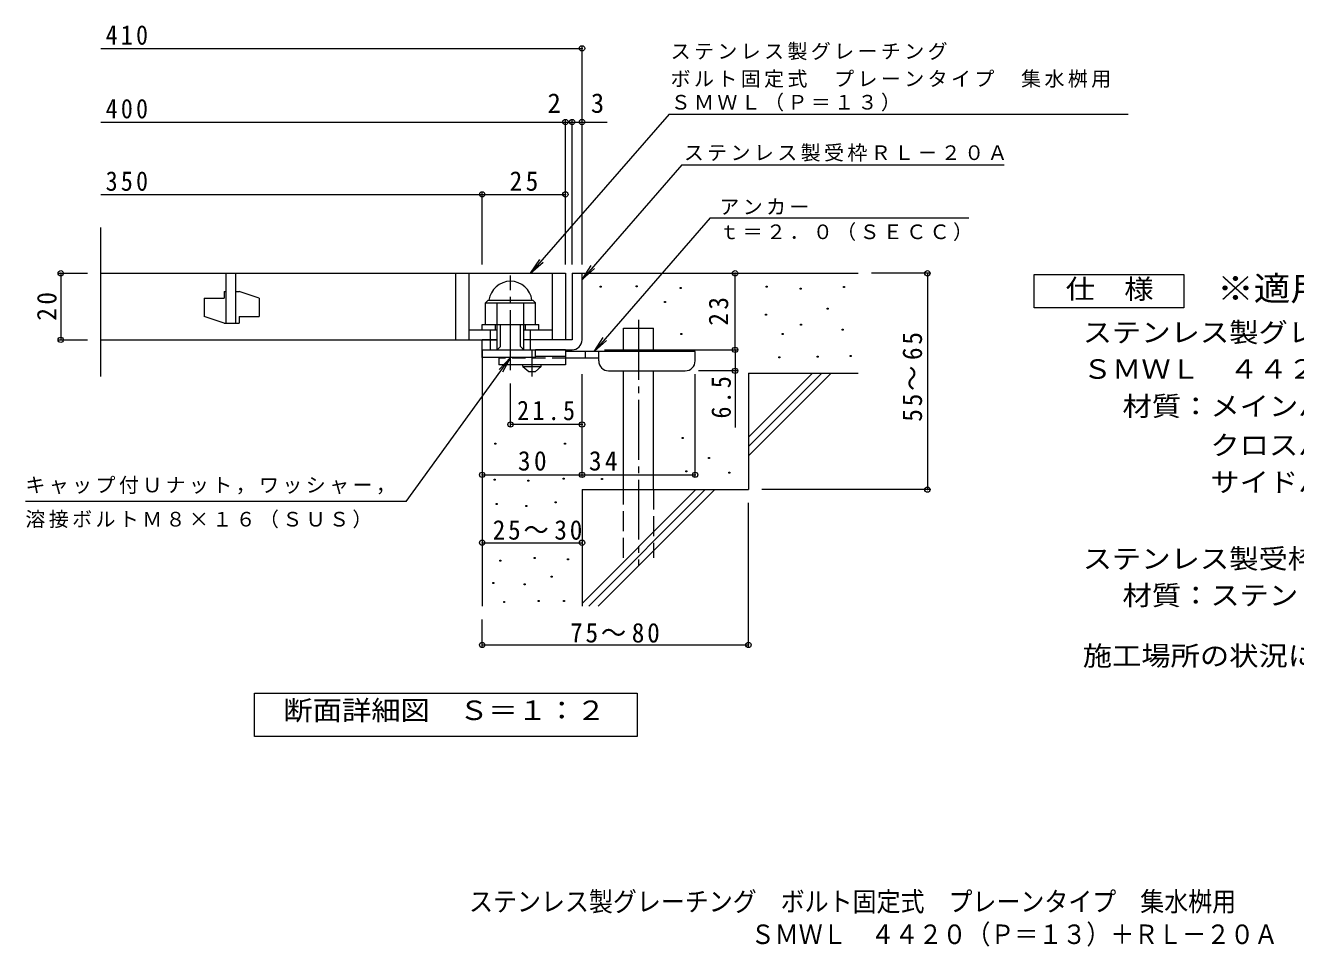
# Model space of a CAD drawing. Units: millimetres on the paper, enlarged 10 times, with parts at other scales. Extents: x -1523 to 1709, y -1373 to 1295.
# Drawn here: x -1523 to 385, y -1373 to 11 of the extents above; entities that cross this region are included whole.
import ezdxf
from ezdxf.enums import TextEntityAlignment as Align

# ---------------------------------------------------------------- set-up
doc = ezdxf.new("R2010")
doc.units = ezdxf.units.MM
doc.header["$LTSCALE"] = 10
doc.header["$PDMODE"] = 32
doc.header["$PDSIZE"] = 8
for name, pattern in [('CHAIN1', [8, 5, -1, 1, -1]), ('CHAIN2', [12, 9, -1, 1, -1]), ('DASHED2', [3, 2, -1]), ('DASHED3', [4, 3, -1])]:
    doc.linetypes.add(name, pattern=pattern)
for name, color, linetype, lineweight in [('D-0', 7, 'Continuous', 9), ('D-1', 2, 'Continuous', 9), ('D-2', 3, 'Continuous', 9), ('D-4', 7, 'Continuous', 9), ('D-5', 7, 'Continuous', 9), ('D-6', 6, 'Continuous', 9), ('D-9', 4, 'Continuous', 9)]:
    doc.layers.add(name, color=color, linetype=linetype, lineweight=lineweight)
doc.layers.add('F-5_F-5ﾚｲﾔ', color=2, linetype='Continuous')
doc.styles.add('ＭＳ ゴシック', font='')
doc.styles.get('ＭＳ ゴシック').set_extended_font_data('MS Gothic')

msp = doc.modelspace()

# ---------------------------------------------------------------- linework, layer by layer
at = {"layer": 'D-0'}
for points in [[(-659.76, -382.46), (-659.76, -380.96), (-658.26, -380.96), (-658.26, -382.46)], [(-605.63, -381.78), (-605.63, -380.28), (-604.13, -380.28), (-604.13, -381.78)], [(-410.05, -382.46), (-410.05, -380.96), (-408.55, -380.96), (-408.55, -382.46)], [(-539.3, -384.49), (-539.3, -382.99), (-537.8, -382.99), (-537.8, -384.49)], [(-359.29, -385.16), (-359.29, -383.66), (-357.79, -383.66), (-357.79, -385.16)], [(-294.32, -383.13), (-294.32, -381.63), (-292.82, -381.63), (-292.82, -383.13)], [(-562.99, -405.47), (-562.99, -403.97), (-561.49, -403.97), (-561.49, -405.47)], [(-318.68, -415.62), (-318.68, -414.12), (-317.18, -414.12), (-317.18, -415.62)], [(-411.4, -424.41), (-411.4, -422.91), (-409.9, -422.91), (-409.9, -424.41)], [(-358.61, -439.3), (-358.61, -437.8), (-357.11, -437.8), (-357.11, -439.3)], [(-538.63, -453.52), (-538.63, -452.01), (-537.13, -452.01), (-537.13, -453.52)], [(-386.36, -453.52), (-386.36, -452.01), (-384.86, -452.01), (-384.86, -453.52)], [(-296.35, -446.75), (-296.35, -445.25), (-294.85, -445.25), (-294.85, -446.75)], [(-391.1, -488.71), (-391.1, -487.21), (-389.6, -487.21), (-389.6, -488.71)], [(-333.57, -487.35), (-333.57, -485.85), (-332.07, -485.85), (-332.07, -487.35)], [(-284.17, -486.68), (-284.17, -485.18), (-282.67, -485.18), (-282.67, -486.68)], [(-536.6, -609.84), (-536.6, -608.34), (-535.1, -608.34), (-535.1, -609.84)], [(-817.91, -618.05), (-817.91, -616.55), (-816.41, -616.55), (-816.41, -618.05)], [(-713.23, -618.05), (-713.23, -616.55), (-711.73, -616.55), (-711.73, -618.05)], [(-496.67, -639.62), (-496.67, -638.12), (-495.17, -638.12), (-495.17, -639.62)], [(-531.18, -659.92), (-531.18, -658.42), (-529.68, -658.42), (-529.68, -659.92)], [(-466.22, -661.95), (-466.22, -660.45), (-464.72, -660.45), (-464.72, -661.95)], [(-818.67, -672.48), (-818.67, -670.98), (-817.17, -670.98), (-817.17, -672.48)], [(-768.04, -674.01), (-768.04, -672.51), (-766.54, -672.51), (-766.54, -674.01)], [(-715.13, -670.96), (-715.13, -669.46), (-713.63, -669.46), (-713.63, -670.96)], [(-657.73, -671.44), (-657.73, -669.94), (-656.23, -669.94), (-656.23, -671.44)], [(-727.31, -706.36), (-727.31, -704.86), (-725.81, -704.86), (-725.81, -706.36)], [(-815.63, -708.65), (-815.63, -707.15), (-814.13, -707.15), (-814.13, -708.65)], [(-771.47, -711.69), (-771.47, -710.19), (-769.97, -710.19), (-769.97, -711.69)], [(-810.3, -793.92), (-810.3, -792.42), (-808.8, -792.42), (-808.8, -793.92)], [(-758.53, -790.11), (-758.53, -788.61), (-757.03, -788.61), (-757.03, -790.11)], [(-708.66, -792.02), (-708.66, -790.52), (-707.16, -790.52), (-707.16, -792.02)], [(-733.4, -817.9), (-733.4, -816.4), (-731.9, -816.4), (-731.9, -817.9)], [(-820.96, -827.42), (-820.96, -825.92), (-819.46, -825.92), (-819.46, -827.42)], [(-773.75, -829.7), (-773.75, -828.2), (-772.25, -828.2), (-772.25, -829.7)], [(-804.59, -855.97), (-804.59, -854.47), (-803.09, -854.47), (-803.09, -855.97)], [(-752.82, -854.45), (-752.82, -852.95), (-751.32, -852.95), (-751.32, -854.45)], [(-714.75, -854.45), (-714.75, -852.95), (-713.25, -852.95), (-713.25, -854.45)]]:
    msp.add_lwpolyline(points, close=True, dxfattribs=at)
at = {"layer": 'D-1'}
for p, q in [((-701.89, -361.51), (-701.89, -461.51)), ((-701.89, -361.51), (-686.89, -361.51)), ((-686.89, -461.51), (-686.89, -361.51)), ((-831.89, -406.01), (-827.89, -402.01)), ((-831.89, -438.51), (-831.89, -406.01)), ((-831.89, -406.01), (-756.89, -406.01)), ((-827.89, -402.01), (-760.89, -402.01)), ((-814.39, -476.51), (-814.39, -406.01)), ((-774.39, -476.51), (-774.39, -406.01)), ((-756.89, -406.01), (-760.89, -402.01)), ((-756.89, -438.51), (-756.89, -406.01)), ((-836.89, -438.51), (-751.89, -438.51)), ((-836.89, -446.51), (-836.89, -438.51)), ((-816.89, -446.51), (-816.89, -438.51)), ((-809.39, -471.51), (-809.39, -438.51)), ((-779.39, -471.51), (-779.39, -438.51)), ((-771.89, -446.51), (-771.89, -438.51)), ((-751.89, -446.51), (-751.89, -438.51)), ((-824.39, -476.51), (-824.39, -446.51)), ((-764.39, -476.51), (-764.39, -446.51)), ((-836.89, -476.51), (-836.89, -461.51)), ((-836.89, -488.01), (-836.89, -461.51)), ((-814.39, -461.51), (-836.89, -461.51)), ((-836.89, -476.51), (-706.89, -476.51)), ((-814.39, -476.51), (-809.39, -471.51)), ((-779.39, -471.51), (-774.39, -476.51)), ((-701.89, -461.51), (-774.39, -461.51)), ((-756.89, -488.01), (-756.89, -476.51)), ((-706.89, -476.51), (-701.89, -476.51)), ((-756.89, -488.01), (-836.89, -488.01))]:
    msp.add_line(p, q, dxfattribs=at)
at = {"layer": 'D-1', "linetype": 'CHAIN2'}
msp.add_line((-794.39, -506.92), (-794.39, -364.88), dxfattribs=at)
at = {"layer": 'D-1'}
for centre, radius, start, end in [((-794.39, -406.01), 32.5, 7.0697, 172.93028), ((-701.89, -461.51), 15, 270, 0)]:
    msp.add_arc(centre, radius, start, end, dxfattribs=at)
at = {"layer": 'D-2'}
for p, q in [((-1409.56, -516.75), (-1409.56, -292.81)), ((-1409.56, -361.51), (-711.89, -361.51)), ((-1221.89, -361.51), (-1221.89, -436.51)), ((-1206.89, -436.51), (-1206.89, -361.51)), ((-876.89, -361.51), (-876.89, -461.51)), ((-856.89, -361.51), (-856.89, -461.51)), ((-731.89, -361.51), (-731.89, -461.51)), ((-711.89, -361.51), (-711.89, -461.51)), ((-1254.39, -399.01), (-1254.39, -426.51)), ((-1254.39, -399.01), (-1224.39, -399.01)), ((-1224.39, -389.01), (-1221.89, -389.01)), ((-1224.39, -389.01), (-1224.39, -399.01)), ((-1206.89, -389.01), (-1201.89, -389.01)), ((-1171.89, -399.01), (-1201.89, -389.01)), ((-1171.89, -399.01), (-1171.89, -426.51)), ((-1224.39, -436.51), (-1254.39, -426.51)), ((-1224.39, -436.51), (-1201.89, -436.51)), ((-1201.89, -426.51), (-1201.89, -436.51)), ((-1201.89, -426.51), (-1171.89, -426.51)), ((-856.89, -446.51), (-814.39, -446.51)), ((-774.39, -446.51), (-731.89, -446.51)), ((-1409.56, -461.51), (-814.39, -461.51))]:
    msp.add_line(p, q, dxfattribs=at)
at = {"layer": 'D-4'}
for p, q in [((-1409.56, -23.64), (-686.89, -23.64)), ((-686.89, -348.55), (-686.89, -20.64)), ((-711.89, -348.55), (-711.89, -131.34)), ((-701.89, -348.55), (-701.89, -131.34)), ((-1409.56, -134.34), (-711.89, -134.34)), ((-711.89, -134.34), (-706.89, -134.34)), ((-706.89, -134.34), (-649.23, -134.34)), ((-1409.56, -243.09), (-836.89, -243.09)), ((-836.89, -348.55), (-836.89, -240.09)), ((-836.89, -243.09), (-711.89, -243.09)), ((-1472.96, -361.51), (-1429.56, -361.51)), ((-1469.96, -361.51), (-1469.96, -461.51)), ((-456.93, -476.51), (-456.93, -361.51)), ((-165.13, -361.51), (-251.89, -361.51)), ((-168.13, -361.51), (-168.13, -686.51)), ((-1472.96, -461.51), (-1429.56, -461.51)), ((-652.88, -476.51), (-453.93, -476.51)), ((-456.93, -476.51), (-456.93, -593.26)), ((-686.88, -667.32), (-686.88, -513.01)), ((-516.88, -667.32), (-516.88, -513.01)), ((-453.93, -508.01), (-511.88, -508.01)), ((-794.39, -591.66), (-794.39, -526.92)), ((-686.88, -588.66), (-794.39, -588.66)), ((-165.13, -686.51), (-416.89, -686.51)), ((-436.89, -922.86), (-436.89, -706.51)), ((-836.89, -766.26), (-686.89, -766.26)), ((-836.89, -922.86), (-836.89, -881.51)), ((-836.89, -919.86), (-436.89, -919.86))]:
    msp.add_line(p, q, dxfattribs=at)
msp.add_lwpolyline([(-836.88, -664.32), (-686.88, -664.32), (-516.88, -664.32)], dxfattribs=at)
for p in [(-686.89, -23.64), (-711.89, -134.34), (-701.89, -134.34), (-686.89, -134.34), (-836.89, -243.09), (-711.89, -243.09), (-1469.96, -361.51), (-456.93, -361.51), (-168.13, -361.51), (-1469.96, -461.51), (-456.93, -476.51), (-456.93, -508.01), (-794.39, -588.66), (-686.88, -588.66), (-836.88, -664.32), (-686.88, -664.32), (-516.88, -664.32), (-168.13, -686.51), (-836.89, -766.26), (-686.89, -766.26), (-836.89, -919.86), (-436.89, -919.86)]:
    msp.add_point(p, dxfattribs=at)
at = {"layer": 'D-5'}
for p, q in [((-556.15, -122.65), (133.66, -122.65)), ((-537.07, -198.6), (-686.89, -370.73)), ((-537.07, -198.6), (-52.56, -198.6)), ((-494.22, -278.46), (-668.77, -479.01)), ((-494.22, -278.46), (-105.71, -278.46)), ((-764.05, -361.51), (-750.24, -340.67)), ((-686.89, -370.73), (-673.08, -349.89)), ((-686.89, -370.73), (-668.16, -354.17)), ((-668.77, -479.01), (-654.96, -458.17)), ((-668.77, -479.01), (-650.04, -462.45)), ((-794.39, -488.01), (-811.58, -506.16)), ((-951.13, -704.17), (-1523, -704.17))]:
    msp.add_line(p, q, dxfattribs=at)
for points in [[(-556.15, -122.65), (-764.05, -361.51), (-745.31, -344.95)], [(-951.13, -704.17), (-794.39, -488.01), (-806.3, -509.99)]]:
    msp.add_lwpolyline(points, dxfattribs=at)
for points in [[(-7.87, -413.59), (-7.87, -363.59), (217.13, -363.59), (217.13, -413.59)], [(-1178.88, -1057.45), (-1178.88, -992.45), (-603.88, -992.45), (-603.88, -1057.45)]]:
    msp.add_lwpolyline(points, close=True, dxfattribs=at)
at = {"layer": 'D-6'}
for p, q in [((-686.89, -361.51), (-271.89, -361.51)), ((-624.6, -479.01), (-624.6, -444.01)), ((-624.6, -444.01), (-579.6, -444.01)), ((-579.6, -479.01), (-579.6, -444.01)), ((-836.89, -476.51), (-836.89, -861.51)), ((-624.6, -686.51), (-624.6, -508.01)), ((-579.6, -686.51), (-579.6, -508.01)), ((-436.89, -607.52), (-340.88, -511.51)), ((-436.89, -511.51), (-271.89, -511.51)), ((-436.89, -621.66), (-326.74, -511.51)), ((-436.89, -511.51), (-436.89, -686.51)), ((-436.89, -635.8), (-312.6, -511.51)), ((-686.89, -686.51), (-686.89, -861.51)), ((-686.89, -686.51), (-436.89, -686.51)), ((-686.89, -857.52), (-515.88, -686.51)), ((-676.74, -861.51), (-501.74, -686.51)), ((-662.6, -861.51), (-487.6, -686.51))]:
    msp.add_line(p, q, dxfattribs=at)
at = {"layer": 'D-6', "linetype": 'CHAIN2'}
msp.add_line((-602.1, -431.69), (-602.1, -799.84), dxfattribs=at)
at = {"layer": 'D-6', "linetype": 'DASHED3'}
for p, q in [((-624.6, -789.01), (-624.6, -686.51)), ((-579.6, -686.51), (-579.6, -789.01))]:
    msp.add_line(p, q, dxfattribs=at)
at = {"layer": 'D-9', "linetype": 'CHAIN1'}
msp.add_line((-761.88, -516.75), (-761.88, -476.51), dxfattribs=at)
at = {"layer": 'D-9', "color": 3}
for p, q in [((-711.88, -476.51), (-756.89, -476.51)), ((-711.88, -476.51), (-711.88, -499.01)), ((-811.88, -488.01), (-811.88, -499.01)), ((-711.88, -486.51), (-756.89, -486.51)), ((-711.88, -499.01), (-811.88, -499.01))]:
    msp.add_line(p, q, dxfattribs=at)
at = {"layer": 'D-9', "color": 3, "linetype": 'DASHED2'}
msp.add_line((-711.88, -489.01), (-811.88, -489.01), dxfattribs=at)
at = {"layer": 'D-9'}
for p, q in [((-516.88, -479.01), (-711.88, -479.01)), ((-661.86, -489.01), (-711.88, -489.01)), ((-681.88, -489.01), (-681.88, -479.01)), ((-661.88, -493.01), (-661.88, -479.01)), ((-516.88, -493.01), (-516.88, -479.01)), ((-646.88, -508.01), (-531.88, -508.01))]:
    msp.add_line(p, q, dxfattribs=at)
at = {"layer": 'D-9', "color": 2}
for p, q in [((-775.63, -501.51), (-775.63, -499.01)), ((-775.63, -501.51), (-766.88, -509)), ((-775.63, -501.51), (-748.13, -501.51)), ((-766.88, -509), (-756.88, -509)), ((-756.88, -509), (-748.13, -501.51)), ((-748.13, -501.51), (-748.13, -499.01))]:
    msp.add_line(p, q, dxfattribs=at)
at = {"layer": 'D-9'}
for centre, start, end in [((-646.88, -493.01), 180, 270), ((-531.88, -493.01), 270, 0)]:
    msp.add_arc(centre, 15, start, end, dxfattribs=at)

# ---------------------------------------------------------------- texts
at = {"layer": 'D-4', "color": 2, "style": 'ＭＳ ゴシック'}
for s, p in [('2', (-738.73, -129.34)), ('3', (-673.59, -129.34))]:
    msp.add_text(s, height=29.33, dxfattribs=at).set_placement(p, align=Align.BOTTOM_LEFT)
at = {"layer": 'D-4', "color": 2, "char_height": 29.33, "attachment_point": 7, "style": 'ＭＳ ゴシック'}
for s, insert in [('\\T1.27;\\W0.9;410', (-1402.41, -18.64)), ('\\T1.27;\\W0.9;400', (-1402.41, -129.34)), ('\\T1.27;\\W0.9;350', (-1402.41, -238.09)), ('\\T1.27;\\W0.95;25', (-795.64, -238.09)), ('\\T1.28;\\W0.9;21.5', (-784.39, -582.66)), ('\\T1.27;\\W0.95;30', (-783.13, -658.32)), ('\\T1.27;\\W0.95;34', (-676.52, -658.32)), ('\\T1.22;\\W0.95;25～30', (-821.09, -762.13)), ('\\T1.22;\\W0.95;75～80', (-704.76, -916.59))]:
    msp.add_mtext(s, dxfattribs=dict(at, insert=insert))
at = {"layer": 'D-4', "color": 2, "char_height": 29.33, "attachment_point": 7, "rotation": 90, "style": 'ＭＳ ゴシック'}
for s, insert in [('\\T1.27;\\W0.95;20', (-1475.96, -432.76)), ('\\T1.27;\\W0.95;23', (-466.93, -440.26)), ('\\T1.22;\\W0.95;55～65', (-175.74, -584.51)), ('\\T1.27;\\W0.9;6.5', (-462.93, -579.7))]:
    msp.add_mtext(s, dxfattribs=dict(at, insert=insert))
at = {"layer": 'D-5', "color": 3, "style": 'ＭＳ ゴシック', "width": 1.1}
msp.add_text('※適用荷重：Ｔ－２', height=36.66, dxfattribs=at).set_placement((267.13, -413.59), align=Align.BOTTOM_LEFT)
at = {"layer": 'D-5', "color": 2, "style": 'ＭＳ ゴシック', "width": 1.1}
for s, p in [('仕\u3000様', (39.63, -408.59)), ('ステンレス製グレーチング\u3000ボルト固定式\u3000プレーンタイプ\u3000集水桝用', (65.22, -473.83)), ('ＳＭＷＬ\u3000４４２０（Ｐ＝１３）', (65.22, -528.83)), ('材質：メインバー\u3000ＦＢ４×２０（ＳＵＳ３０４）', (124.93, -584.61)), ('\u3000\u3000\u3000クロスバー\u3000ＦＢ３×１５（ＳＵＳ３０４）', (124.93, -643.26)), ('\u3000\u3000\u3000サイドバー\u3000ＦＢ４×２０（ＳＵＳ３０４）', (124.93, -698.75)), ('ステンレス製受枠\u3000ＲＬ－２０Ａ（四方枠）', (65.22, -813.83)), ('材質：ステンレス鋼板ｔ＝３．０（ＳＵＳ３０４）', (124.93, -868.83)), ('施工場所の状況に合わせて、アンカーをプライヤー等で折り曲げてご使用ください。', (65.22, -959.63)), ('断面詳細図\u3000Ｓ＝１：２', (-1135.46, -1041.48))]:
    msp.add_text(s, height=29.33, dxfattribs=at).set_placement(p, align=Align.BOTTOM_LEFT)
at = {"layer": 'D-5', "char_height": 21.99, "attachment_point": 7, "style": 'ＭＳ ゴシック'}
for s, insert in [('\\T1.17;ステンレス製グレーチング', (-553.75, -41.47)), ('\\T1.17;ボルト固定式\u3000プレーンタイプ\u3000集水桝用', (-553.75, -82.92)), ('\\T1.17;ＳＭＷＬ（Ｐ＝１３）', (-553.75, -118.49)), ('\\T1.17;ステンレス製受枠ＲＬ－２０Ａ', (-533.96, -193.84)), ('\\T1.17;アンカー', (-480.58, -273.8)), ('\\T1.17;ｔ＝２．０（ＳＥＣＣ）', (-480.58, -313.12)), ('\\T1.17;キャップ付Ｕナット，ワッシャー，', (-1523, -693.79)), ('\\T1.17;溶接ボルトＭ８×１６（ＳＵＳ）', (-1523, -744.81))]:
    msp.add_mtext(s, dxfattribs=dict(at, insert=insert))
at = {"layer": 'F-5_F-5ﾚｲﾔ', "style": 'ＭＳ ゴシック', "width": 0.9}
for s, p in [('ステンレス製グレーチング\u3000ボルト固定式\u3000プレーンタイプ\u3000集水桝用', (-856.57, -1328.79)), ('ＳＭＷＬ\u3000４４２０（Ｐ＝１３）＋ＲＬ－２０Ａ', (-433.44, -1377.92))]:
    msp.add_text(s, height=29.33, dxfattribs=at).set_placement(p, align=Align.BOTTOM_LEFT)

doc.saveas('drawing.dxf')
